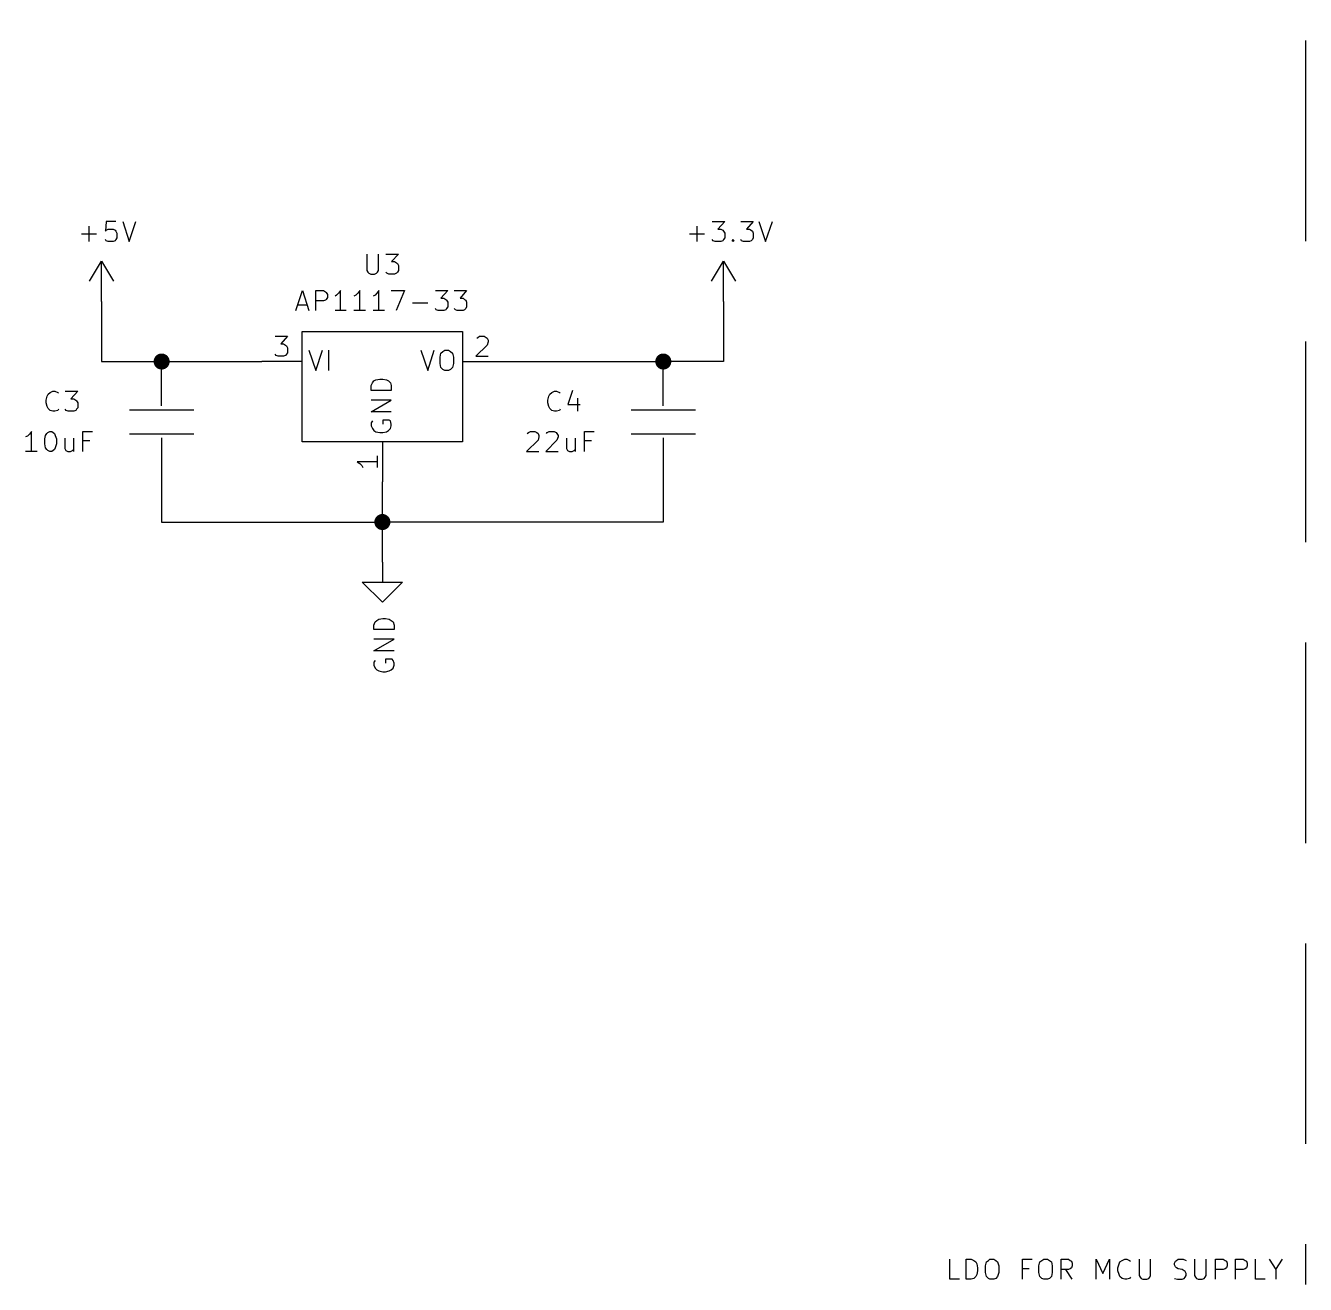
# Model space of a CAD drawing. Extents: x 0.5 to 16.1, y -11.2 to -0.6.
# Drawn here: x 2.161 to 5.35, y -11.15 to -8.013 of the extents above; entities that cross this region are included whole.
import ezdxf

# ---------------------------------------------------------------- set-up
doc = ezdxf.new("R2010")
doc.units = 0
doc.header["$MEASUREMENT"] = 0
doc.linetypes.add('DASHED', pattern=[0.75, 0.5, -0.25])
for name, color, linetype in [('BLUE3', 171, 'CONTINUOUS'), ('CYAN2', 4, 'CONTINUOUS'), ('GREEN2', 3, 'CONTINUOUS'), ('LYELLOW', 51, 'CONTINUOUS'), ('RED2', 1, 'CONTINUOUS')]:
    doc.layers.add(name, color=color, linetype=linetype)

msp = doc.modelspace()

# ---------------------------------------------------------------- linework, layer by layer
at = {"layer": 'BLUE3', "linetype": 'DASHED'}
msp.add_line((5.35, -0.55), (5.35, -11.15), dxfattribs=at)
at = {"layer": 'BLUE3', "linetype": 'CONTINUOUS'}
for p, q in [((4.464, -11.137), (4.464, -11.087)), ((4.505, -11.137), (4.505, -11.087)), ((4.505, -11.087), (4.517, -11.087)), ((4.517, -11.087), (4.524, -11.09)), ((4.524, -11.09), (4.529, -11.094)), ((4.529, -11.094), (4.531, -11.099)), ((4.553, -11.104), (4.555, -11.094)), ((4.555, -11.094), (4.56, -11.09)), ((4.56, -11.09), (4.564, -11.087)), ((4.564, -11.087), (4.574, -11.087)), ((4.574, -11.087), (4.579, -11.09)), ((4.579, -11.09), (4.583, -11.094)), ((4.583, -11.094), (4.586, -11.104)), ((4.645, -11.137), (4.645, -11.087)), ((4.645, -11.087), (4.669, -11.087)), ((4.686, -11.104), (4.688, -11.094)), ((4.688, -11.094), (4.693, -11.09)), ((4.693, -11.09), (4.698, -11.087)), ((4.698, -11.087), (4.707, -11.087)), ((4.707, -11.087), (4.712, -11.09)), ((4.712, -11.09), (4.717, -11.094)), ((4.717, -11.094), (4.719, -11.104)), ((4.741, -11.137), (4.741, -11.087)), ((4.741, -11.087), (4.76, -11.087)), ((4.76, -11.087), (4.764, -11.09)), ((4.764, -11.09), (4.767, -11.092)), ((4.767, -11.092), (4.769, -11.097)), ((4.769, -11.097), (4.769, -11.104)), ((4.829, -11.137), (4.829, -11.087)), ((4.829, -11.087), (4.845, -11.123)), ((4.845, -11.123), (4.862, -11.087)), ((4.862, -11.087), (4.862, -11.137)), ((4.886, -11.099), (4.888, -11.094)), ((4.888, -11.094), (4.893, -11.09)), ((4.893, -11.09), (4.9, -11.087)), ((4.9, -11.087), (4.905, -11.087)), ((4.905, -11.087), (4.912, -11.09)), ((4.912, -11.09), (4.914, -11.092)), ((4.936, -11.087), (4.936, -11.128)), ((4.964, -11.128), (4.964, -11.087)), ((5.024, -11.097), (5.026, -11.092)), ((5.024, -11.101), (5.024, -11.097)), ((5.026, -11.092), (5.029, -11.09)), ((5.029, -11.09), (5.033, -11.087)), ((5.033, -11.087), (5.045, -11.087)), ((5.045, -11.087), (5.053, -11.09)), ((5.074, -11.087), (5.074, -11.128)), ((5.103, -11.128), (5.103, -11.087)), ((5.126, -11.137), (5.126, -11.087)), ((5.126, -11.087), (5.145, -11.087)), ((5.145, -11.087), (5.15, -11.09)), ((5.15, -11.09), (5.153, -11.092)), ((5.153, -11.092), (5.155, -11.097)), ((5.155, -11.097), (5.155, -11.104)), ((5.176, -11.137), (5.176, -11.087)), ((5.176, -11.087), (5.195, -11.087)), ((5.195, -11.087), (5.2, -11.09)), ((5.2, -11.09), (5.203, -11.092)), ((5.203, -11.092), (5.205, -11.097)), ((5.205, -11.097), (5.205, -11.104)), ((5.226, -11.137), (5.226, -11.087)), ((5.26, -11.087), (5.276, -11.113)), ((5.276, -11.113), (5.293, -11.087)), ((4.531, -11.125), (4.529, -11.13)), ((4.531, -11.099), (4.533, -11.109)), ((4.533, -11.116), (4.531, -11.125)), ((4.533, -11.109), (4.533, -11.116)), ((4.553, -11.12), (4.553, -11.104)), ((4.555, -11.13), (4.553, -11.12)), ((4.586, -11.12), (4.583, -11.13)), ((4.586, -11.104), (4.586, -11.12)), ((4.662, -11.111), (4.645, -11.111)), ((4.686, -11.12), (4.686, -11.104)), ((4.688, -11.13), (4.686, -11.12)), ((4.719, -11.12), (4.717, -11.13)), ((4.719, -11.104), (4.719, -11.12)), ((4.76, -11.113), (4.741, -11.113)), ((4.769, -11.137), (4.753, -11.113)), ((4.764, -11.111), (4.76, -11.113)), ((4.767, -11.109), (4.764, -11.111)), ((4.769, -11.104), (4.767, -11.109)), ((4.883, -11.109), (4.886, -11.099)), ((4.883, -11.116), (4.883, -11.109)), ((4.886, -11.125), (4.883, -11.116)), ((4.888, -11.13), (4.886, -11.125)), ((4.936, -11.128), (4.938, -11.132)), ((4.962, -11.132), (4.964, -11.128)), ((5.026, -11.106), (5.024, -11.101)), ((5.029, -11.109), (5.026, -11.106)), ((5.033, -11.111), (5.029, -11.109)), ((5.043, -11.113), (5.033, -11.111)), ((5.048, -11.116), (5.043, -11.113)), ((5.05, -11.118), (5.048, -11.116)), ((5.053, -11.123), (5.05, -11.118)), ((5.05, -11.132), (5.053, -11.128)), ((5.053, -11.128), (5.053, -11.123)), ((5.074, -11.128), (5.076, -11.132)), ((5.1, -11.132), (5.103, -11.128)), ((5.145, -11.113), (5.126, -11.113)), ((5.15, -11.111), (5.145, -11.113)), ((5.153, -11.109), (5.15, -11.111)), ((5.155, -11.104), (5.153, -11.109)), ((5.195, -11.113), (5.176, -11.113)), ((5.2, -11.111), (5.195, -11.113)), ((5.203, -11.109), (5.2, -11.111)), ((5.205, -11.104), (5.203, -11.109)), ((5.276, -11.113), (5.276, -11.137)), ((4.488, -11.137), (4.464, -11.137)), ((4.517, -11.137), (4.505, -11.137)), ((4.524, -11.135), (4.517, -11.137)), ((4.529, -11.13), (4.524, -11.135)), ((4.56, -11.135), (4.555, -11.13)), ((4.564, -11.137), (4.56, -11.135)), ((4.574, -11.137), (4.564, -11.137)), ((4.579, -11.135), (4.574, -11.137)), ((4.583, -11.13), (4.579, -11.135)), ((4.693, -11.135), (4.688, -11.13)), ((4.698, -11.137), (4.693, -11.135)), ((4.707, -11.137), (4.698, -11.137)), ((4.712, -11.135), (4.707, -11.137)), ((4.717, -11.13), (4.712, -11.135)), ((4.893, -11.135), (4.888, -11.13)), ((4.9, -11.137), (4.893, -11.135)), ((4.905, -11.137), (4.9, -11.137)), ((4.912, -11.135), (4.905, -11.137)), ((4.914, -11.132), (4.912, -11.135)), ((4.938, -11.132), (4.941, -11.135)), ((4.941, -11.135), (4.945, -11.137)), ((4.945, -11.137), (4.955, -11.137)), ((4.955, -11.137), (4.96, -11.135)), ((4.96, -11.135), (4.962, -11.132)), ((5.024, -11.135), (5.031, -11.137)), ((5.031, -11.137), (5.043, -11.137)), ((5.043, -11.137), (5.048, -11.135)), ((5.048, -11.135), (5.05, -11.132)), ((5.076, -11.132), (5.079, -11.135)), ((5.079, -11.135), (5.083, -11.137)), ((5.083, -11.137), (5.093, -11.137)), ((5.093, -11.137), (5.098, -11.135)), ((5.098, -11.135), (5.1, -11.132)), ((5.25, -11.137), (5.226, -11.137))]:
    msp.add_line(p, q, dxfattribs=at)
at = {"layer": 'CYAN2', "linetype": 'CONTINUOUS'}
for p, q in [((2.319, -8.551), (2.319, -8.513)), ((2.362, -8.501), (2.36, -8.525)), ((2.386, -8.501), (2.362, -8.501)), ((2.403, -8.501), (2.419, -8.551)), ((2.419, -8.551), (2.436, -8.501)), ((3.834, -8.551), (3.834, -8.513)), ((3.872, -8.501), (3.903, -8.501)), ((3.903, -8.501), (3.886, -8.52)), ((3.943, -8.501), (3.974, -8.501)), ((3.974, -8.501), (3.957, -8.52)), ((3.988, -8.501), (4.005, -8.551)), ((4.005, -8.551), (4.022, -8.501)), ((2.3, -8.532), (2.338, -8.532)), ((2.36, -8.525), (2.362, -8.523)), ((2.362, -8.549), (2.36, -8.546)), ((2.362, -8.523), (2.367, -8.52)), ((2.367, -8.52), (2.379, -8.52)), ((2.379, -8.52), (2.384, -8.523)), ((2.384, -8.523), (2.386, -8.525)), ((2.386, -8.546), (2.384, -8.549)), ((2.386, -8.525), (2.388, -8.53)), ((2.388, -8.542), (2.386, -8.546)), ((2.388, -8.53), (2.388, -8.542)), ((3.815, -8.532), (3.853, -8.532)), ((3.874, -8.549), (3.872, -8.546)), ((3.886, -8.52), (3.893, -8.52)), ((3.893, -8.52), (3.898, -8.523)), ((3.898, -8.523), (3.9, -8.525)), ((3.9, -8.546), (3.898, -8.549)), ((3.9, -8.525), (3.903, -8.53)), ((3.903, -8.542), (3.9, -8.546)), ((3.903, -8.53), (3.903, -8.542)), ((3.922, -8.549), (3.924, -8.546)), ((3.924, -8.546), (3.926, -8.549)), ((3.924, -8.546), (3.924, -8.551)), ((3.945, -8.549), (3.943, -8.546)), ((3.957, -8.52), (3.965, -8.52)), ((3.965, -8.52), (3.969, -8.523)), ((3.969, -8.523), (3.972, -8.525)), ((3.972, -8.546), (3.969, -8.549)), ((3.972, -8.525), (3.974, -8.53)), ((3.974, -8.542), (3.972, -8.546)), ((3.974, -8.53), (3.974, -8.542)), ((2.367, -8.551), (2.362, -8.549)), ((2.379, -8.551), (2.367, -8.551)), ((2.384, -8.549), (2.379, -8.551)), ((3.879, -8.551), (3.874, -8.549)), ((3.893, -8.551), (3.879, -8.551)), ((3.898, -8.549), (3.893, -8.551)), ((3.924, -8.551), (3.922, -8.549)), ((3.926, -8.549), (3.924, -8.551)), ((3.95, -8.551), (3.945, -8.549)), ((3.965, -8.551), (3.95, -8.551)), ((3.969, -8.549), (3.965, -8.551)), ((3.011, -8.582), (3.011, -8.623)), ((3.04, -8.623), (3.04, -8.582)), ((3.059, -8.582), (3.09, -8.582)), ((3.09, -8.582), (3.073, -8.601)), ((3.073, -8.601), (3.08, -8.601)), ((3.08, -8.601), (3.085, -8.604)), ((3.085, -8.604), (3.088, -8.606)), ((3.088, -8.606), (3.09, -8.611)), ((3.011, -8.623), (3.014, -8.627)), ((3.014, -8.627), (3.016, -8.63)), ((3.016, -8.63), (3.021, -8.632)), ((3.021, -8.632), (3.03, -8.632)), ((3.03, -8.632), (3.035, -8.63)), ((3.035, -8.63), (3.038, -8.627)), ((3.038, -8.627), (3.04, -8.623)), ((3.061, -8.63), (3.059, -8.627)), ((3.066, -8.632), (3.061, -8.63)), ((3.08, -8.632), (3.066, -8.632)), ((3.085, -8.63), (3.08, -8.632)), ((3.088, -8.627), (3.085, -8.63)), ((3.09, -8.623), (3.088, -8.627)), ((3.09, -8.611), (3.09, -8.623)), ((2.834, -8.723), (2.851, -8.673)), ((2.851, -8.673), (2.867, -8.723)), ((2.884, -8.723), (2.884, -8.673)), ((2.884, -8.673), (2.903, -8.673)), ((2.903, -8.673), (2.908, -8.676)), ((2.946, -8.673), (2.941, -8.68)), ((2.946, -8.723), (2.946, -8.673)), ((2.994, -8.673), (2.989, -8.68)), ((2.994, -8.723), (2.994, -8.673)), ((3.041, -8.673), (3.036, -8.68)), ((3.041, -8.723), (3.041, -8.673)), ((3.072, -8.673), (3.105, -8.673)), ((3.105, -8.673), (3.084, -8.723)), ((3.182, -8.673), (3.213, -8.673)), ((3.213, -8.673), (3.196, -8.692)), ((3.229, -8.673), (3.26, -8.673)), ((3.26, -8.673), (3.244, -8.692)), ((2.903, -8.699), (2.884, -8.699)), ((2.908, -8.697), (2.903, -8.699)), ((2.908, -8.676), (2.91, -8.678)), ((2.91, -8.695), (2.908, -8.697)), ((2.91, -8.678), (2.913, -8.683)), ((2.913, -8.69), (2.91, -8.695)), ((2.913, -8.683), (2.913, -8.69)), ((2.936, -8.685), (2.932, -8.687)), ((2.941, -8.68), (2.936, -8.685)), ((2.984, -8.685), (2.979, -8.687)), ((2.989, -8.68), (2.984, -8.685)), ((3.032, -8.685), (3.027, -8.687)), ((3.036, -8.68), (3.032, -8.685)), ((3.125, -8.704), (3.163, -8.704)), ((3.196, -8.692), (3.203, -8.692)), ((3.203, -8.692), (3.208, -8.695)), ((3.208, -8.695), (3.21, -8.697)), ((3.21, -8.697), (3.213, -8.702)), ((3.213, -8.702), (3.213, -8.714)), ((3.244, -8.692), (3.251, -8.692)), ((3.251, -8.692), (3.255, -8.695)), ((3.255, -8.695), (3.258, -8.697)), ((3.258, -8.697), (3.26, -8.702)), ((3.26, -8.702), (3.26, -8.714)), ((2.839, -8.709), (2.863, -8.709)), ((2.96, -8.723), (2.932, -8.723)), ((3.008, -8.723), (2.979, -8.723)), ((3.055, -8.723), (3.027, -8.723)), ((3.184, -8.721), (3.182, -8.718)), ((3.189, -8.723), (3.184, -8.721)), ((3.203, -8.723), (3.189, -8.723)), ((3.208, -8.721), (3.203, -8.723)), ((3.21, -8.718), (3.208, -8.721)), ((3.213, -8.714), (3.21, -8.718)), ((3.232, -8.721), (3.229, -8.718)), ((3.236, -8.723), (3.232, -8.721)), ((3.251, -8.723), (3.236, -8.723)), ((3.255, -8.721), (3.251, -8.723)), ((3.258, -8.718), (3.255, -8.721)), ((3.26, -8.714), (3.258, -8.718)), ((2.867, -8.822), (2.884, -8.872)), ((2.884, -8.872), (2.901, -8.822)), ((2.917, -8.872), (2.917, -8.822)), ((3.146, -8.822), (3.163, -8.872)), ((3.163, -8.872), (3.179, -8.822)), ((3.194, -8.839), (3.196, -8.829)), ((3.196, -8.829), (3.201, -8.825)), ((3.201, -8.825), (3.206, -8.822)), ((3.206, -8.822), (3.215, -8.822)), ((3.215, -8.822), (3.22, -8.825)), ((3.22, -8.825), (3.225, -8.829)), ((3.225, -8.829), (3.227, -8.839)), ((3.194, -8.855), (3.194, -8.839)), ((3.196, -8.865), (3.194, -8.855)), ((3.201, -8.87), (3.196, -8.865)), ((3.225, -8.865), (3.22, -8.87)), ((3.227, -8.855), (3.225, -8.865)), ((3.227, -8.839), (3.227, -8.855)), ((3.029, -8.898), (3.034, -8.896)), ((3.034, -8.896), (3.044, -8.894)), ((3.044, -8.894), (3.051, -8.894)), ((3.051, -8.894), (3.06, -8.896)), ((3.06, -8.896), (3.065, -8.898)), ((3.206, -8.872), (3.201, -8.87)), ((3.215, -8.872), (3.206, -8.872)), ((3.22, -8.87), (3.215, -8.872)), ((2.217, -8.931), (2.222, -8.927)), ((2.222, -8.927), (2.229, -8.924)), ((2.229, -8.924), (2.234, -8.924)), ((2.234, -8.924), (2.241, -8.927)), ((2.241, -8.927), (2.243, -8.929)), ((2.26, -8.924), (2.291, -8.924)), ((2.291, -8.924), (2.274, -8.943)), ((3.022, -8.91), (3.025, -8.903)), ((3.022, -8.922), (3.022, -8.91)), ((3.072, -8.922), (3.022, -8.922)), ((3.025, -8.903), (3.029, -8.898)), ((3.065, -8.898), (3.07, -8.903)), ((3.07, -8.903), (3.072, -8.91)), ((3.072, -8.91), (3.072, -8.922)), ((3.467, -8.931), (3.472, -8.927)), ((3.472, -8.927), (3.479, -8.924)), ((3.479, -8.924), (3.484, -8.924)), ((3.484, -8.924), (3.491, -8.927)), ((3.491, -8.927), (3.493, -8.929)), ((3.524, -8.922), (3.512, -8.957)), ((2.212, -8.946), (2.215, -8.936)), ((2.212, -8.953), (2.212, -8.946)), ((2.215, -8.962), (2.212, -8.953)), ((2.215, -8.936), (2.217, -8.931)), ((2.274, -8.943), (2.281, -8.943)), ((2.281, -8.943), (2.286, -8.946)), ((2.286, -8.946), (2.288, -8.948)), ((2.288, -8.948), (2.291, -8.953)), ((2.291, -8.953), (2.291, -8.965)), ((3.022, -8.975), (3.072, -8.946)), ((3.072, -8.946), (3.022, -8.946)), ((3.462, -8.946), (3.465, -8.936)), ((3.462, -8.953), (3.462, -8.946)), ((3.465, -8.962), (3.462, -8.953)), ((3.465, -8.936), (3.467, -8.931)), ((3.512, -8.957), (3.543, -8.957)), ((3.536, -8.941), (3.536, -8.974)), ((2.217, -8.967), (2.215, -8.962)), ((2.222, -8.972), (2.217, -8.967)), ((2.229, -8.974), (2.222, -8.972)), ((2.234, -8.974), (2.229, -8.974)), ((2.241, -8.972), (2.234, -8.974)), ((2.243, -8.969), (2.241, -8.972)), ((2.262, -8.972), (2.26, -8.969)), ((2.267, -8.974), (2.262, -8.972)), ((2.281, -8.974), (2.267, -8.974)), ((2.286, -8.972), (2.281, -8.974)), ((2.288, -8.969), (2.286, -8.972)), ((2.291, -8.965), (2.288, -8.969)), ((3.072, -8.975), (3.022, -8.975)), ((3.467, -8.967), (3.465, -8.962)), ((3.472, -8.972), (3.467, -8.967)), ((3.479, -8.974), (3.472, -8.972)), ((3.484, -8.974), (3.479, -8.974)), ((3.491, -8.972), (3.484, -8.974)), ((3.493, -8.969), (3.491, -8.972)), ((2.176, -9.024), (2.171, -9.031)), ((2.176, -9.074), (2.176, -9.024)), ((2.216, -9.027), (2.221, -9.024)), ((2.221, -9.024), (2.226, -9.024)), ((2.226, -9.024), (2.23, -9.027)), ((2.304, -9.074), (2.304, -9.024)), ((2.304, -9.024), (2.328, -9.024)), ((3.025, -8.998), (3.022, -9.003)), ((3.022, -9.003), (3.022, -9.01)), ((3.022, -9.01), (3.025, -9.017)), ((3.025, -9.017), (3.029, -9.022)), ((3.029, -9.022), (3.034, -9.025)), ((3.067, -8.996), (3.051, -8.996)), ((3.051, -8.996), (3.051, -9.006)), ((3.06, -9.025), (3.065, -9.022)), ((3.065, -9.022), (3.07, -9.017)), ((3.07, -8.998), (3.067, -8.996)), ((3.072, -9.006), (3.07, -8.998)), ((3.07, -9.017), (3.072, -9.01)), ((3.072, -9.01), (3.072, -9.006)), ((3.414, -9.027), (3.419, -9.024)), ((3.419, -9.024), (3.43, -9.024)), ((3.43, -9.024), (3.435, -9.027)), ((3.461, -9.027), (3.466, -9.024)), ((3.466, -9.024), (3.478, -9.024)), ((3.478, -9.024), (3.483, -9.027)), ((3.554, -9.074), (3.554, -9.024)), ((3.554, -9.024), (3.578, -9.024)), ((2.166, -9.036), (2.161, -9.038)), ((2.171, -9.031), (2.166, -9.036)), ((2.209, -9.043), (2.211, -9.034)), ((2.209, -9.055), (2.209, -9.043)), ((2.211, -9.065), (2.209, -9.055)), ((2.211, -9.034), (2.214, -9.029)), ((2.214, -9.029), (2.216, -9.027)), ((2.23, -9.027), (2.233, -9.029)), ((2.233, -9.029), (2.235, -9.034)), ((2.235, -9.034), (2.238, -9.043)), ((2.238, -9.055), (2.235, -9.065)), ((2.238, -9.043), (2.238, -9.055)), ((2.259, -9.041), (2.259, -9.067)), ((2.28, -9.041), (2.28, -9.074)), ((2.321, -9.048), (2.304, -9.048)), ((3.034, -9.025), (3.044, -9.027)), ((3.044, -9.027), (3.051, -9.027)), ((3.051, -9.027), (3.06, -9.025)), ((3.438, -9.046), (3.409, -9.074)), ((3.411, -9.029), (3.414, -9.027)), ((3.435, -9.027), (3.438, -9.029)), ((3.438, -9.029), (3.44, -9.034)), ((3.44, -9.038), (3.438, -9.046)), ((3.44, -9.034), (3.44, -9.038)), ((3.485, -9.046), (3.457, -9.074)), ((3.459, -9.029), (3.461, -9.027)), ((3.483, -9.027), (3.485, -9.029)), ((3.485, -9.029), (3.488, -9.034)), ((3.488, -9.038), (3.485, -9.046)), ((3.488, -9.034), (3.488, -9.038)), ((3.509, -9.041), (3.509, -9.067)), ((3.53, -9.041), (3.53, -9.074)), ((3.571, -9.048), (3.554, -9.048)), ((2.19, -9.074), (2.161, -9.074)), ((2.214, -9.069), (2.211, -9.065)), ((2.216, -9.072), (2.214, -9.069)), ((2.221, -9.074), (2.216, -9.072)), ((2.226, -9.074), (2.221, -9.074)), ((2.23, -9.072), (2.226, -9.074)), ((2.233, -9.069), (2.23, -9.072)), ((2.235, -9.065), (2.233, -9.069)), ((2.259, -9.067), (2.261, -9.072)), ((2.261, -9.072), (2.266, -9.074)), ((2.266, -9.074), (2.273, -9.074)), ((2.273, -9.074), (2.278, -9.072)), ((2.278, -9.072), (2.28, -9.069)), ((3.409, -9.074), (3.44, -9.074)), ((3.457, -9.074), (3.488, -9.074)), ((3.509, -9.067), (3.511, -9.072)), ((3.511, -9.072), (3.516, -9.074)), ((3.516, -9.074), (3.523, -9.074)), ((3.523, -9.074), (3.528, -9.072)), ((3.528, -9.072), (3.53, -9.069)), ((3.029, -9.507), (3.032, -9.499)), ((3.032, -9.499), (3.036, -9.495)), ((3.036, -9.495), (3.041, -9.492)), ((3.041, -9.492), (3.051, -9.49)), ((3.051, -9.49), (3.058, -9.49)), ((3.058, -9.49), (3.067, -9.492)), ((3.067, -9.492), (3.072, -9.495)), ((3.072, -9.495), (3.077, -9.499)), ((3.077, -9.499), (3.079, -9.507)), ((3.029, -9.518), (3.029, -9.507)), ((3.079, -9.518), (3.029, -9.518)), ((3.079, -9.507), (3.079, -9.518)), ((3.029, -9.571), (3.079, -9.542)), ((3.079, -9.542), (3.029, -9.542)), ((3.079, -9.571), (3.029, -9.571)), ((3.032, -9.595), (3.029, -9.599)), ((3.074, -9.592), (3.058, -9.592)), ((3.058, -9.592), (3.058, -9.602)), ((3.077, -9.595), (3.074, -9.592)), ((3.079, -9.602), (3.077, -9.595)), ((3.029, -9.599), (3.029, -9.607)), ((3.029, -9.607), (3.032, -9.614)), ((3.032, -9.614), (3.036, -9.618)), ((3.036, -9.618), (3.041, -9.621)), ((3.041, -9.621), (3.051, -9.623)), ((3.051, -9.623), (3.058, -9.623)), ((3.058, -9.623), (3.067, -9.621)), ((3.067, -9.621), (3.072, -9.618)), ((3.072, -9.618), (3.077, -9.614)), ((3.077, -9.614), (3.079, -9.607)), ((3.079, -9.607), (3.079, -9.602))]:
    msp.add_line(p, q, dxfattribs=at)
at = {"layer": 'GREEN2', "linetype": 'CONTINUOUS'}
for p, q in [((2.35, -8.7), (2.35, -8.85)), ((3.9, -8.7), (3.9, -8.85)), ((2.35, -8.85), (2.5, -8.85)), ((2.5, -8.85), (2.75, -8.85)), ((3.35, -8.85), (3.75, -8.85)), ((3.9, -8.85), (3.75, -8.85)), ((2.5, -9.15), (2.5, -9.25)), ((3.05, -9.25), (3.05, -9.15)), ((3.75, -9.15), (3.75, -9.25)), ((2.5, -9.25), (3.05, -9.25)), ((3.05, -9.35), (3.05, -9.25)), ((3.75, -9.25), (3.05, -9.25))]:
    msp.add_line(p, q, dxfattribs=at)
at = {"layer": 'GREEN2', "const_width": 0.02}
for points in [[(2.49, -8.85, 1), (2.51, -8.85, 1)], [(3.74, -8.85, 1), (3.76, -8.85, 1)], [(3.04, -9.25, 1), (3.06, -9.25, 1)]]:
    msp.add_lwpolyline(points, format="xyb", close=True, dxfattribs=at)
at = {"layer": 'LYELLOW', "linetype": 'CONTINUOUS'}
for p, q in [((2.85, -9.05), (2.85, -8.775)), ((2.85, -8.775), (3.25, -8.775)), ((3.25, -8.775), (3.25, -9.05)), ((3.25, -9.05), (2.85, -9.05))]:
    msp.add_line(p, q, dxfattribs=at)
at = {"layer": 'RED2', "linetype": 'CONTINUOUS'}
for p, q in [((2.32, -8.65), (2.35, -8.6)), ((2.35, -8.7), (2.35, -8.6)), ((2.35, -8.6), (2.38, -8.65)), ((3.87, -8.65), (3.9, -8.6)), ((3.9, -8.7), (3.9, -8.6)), ((3.9, -8.6), (3.93, -8.65)), ((2.783, -8.787), (2.814, -8.787)), ((2.814, -8.787), (2.797, -8.806)), ((2.85, -9.05), (2.85, -8.775)), ((2.85, -8.775), (3.25, -8.775)), ((2.85, -9.05), (2.85, -8.775)), ((2.85, -8.775), (3.25, -8.775)), ((3.25, -8.775), (3.25, -9.05)), ((3.25, -8.775), (3.25, -9.05)), ((3.285, -8.792), (3.288, -8.79)), ((3.288, -8.79), (3.292, -8.787)), ((3.292, -8.787), (3.304, -8.787)), ((3.304, -8.787), (3.309, -8.79)), ((3.309, -8.79), (3.311, -8.792)), ((3.311, -8.792), (3.314, -8.797)), ((3.314, -8.801), (3.311, -8.809)), ((3.314, -8.797), (3.314, -8.801)), ((2.785, -8.835), (2.783, -8.832)), ((2.797, -8.806), (2.804, -8.806)), ((2.804, -8.806), (2.809, -8.809)), ((2.809, -8.809), (2.811, -8.811)), ((2.811, -8.832), (2.809, -8.835)), ((2.811, -8.811), (2.814, -8.816)), ((2.814, -8.828), (2.811, -8.832)), ((2.814, -8.816), (2.814, -8.828)), ((3.311, -8.809), (3.283, -8.837)), ((2.5, -8.96), (2.5, -8.85)), ((2.85, -8.85), (2.75, -8.85)), ((2.79, -8.837), (2.785, -8.835)), ((2.804, -8.837), (2.79, -8.837)), ((2.809, -8.835), (2.804, -8.837)), ((3.25, -8.85), (3.35, -8.85)), ((3.283, -8.837), (3.314, -8.837)), ((3.75, -8.96), (3.75, -8.85)), ((2.42, -8.97), (2.58, -8.97)), ((3.67, -8.97), (3.83, -8.97)), ((2.42, -9.03), (2.58, -9.03)), ((2.5, -9.04), (2.5, -9.15)), ((3.25, -9.05), (2.85, -9.05)), ((3.25, -9.05), (2.85, -9.05)), ((3.05, -9.05), (3.05, -9.15)), ((3.67, -9.03), (3.83, -9.03)), ((3.75, -9.04), (3.75, -9.15)), ((3.037, -9.085), (3.037, -9.114)), ((3.037, -9.1), (2.987, -9.1)), ((2.987, -9.1), (2.994, -9.104)), ((2.994, -9.104), (2.999, -9.109)), ((2.999, -9.109), (3.001, -9.114)), ((3.05, -9.35), (3.05, -9.4)), ((3.05, -9.45), (3, -9.4)), ((3, -9.4), (3.05, -9.4)), ((3.05, -9.4), (3.1, -9.4)), ((3.1, -9.4), (3.05, -9.45))]:
    msp.add_line(p, q, dxfattribs=at)

doc.saveas('drawing.dxf')
